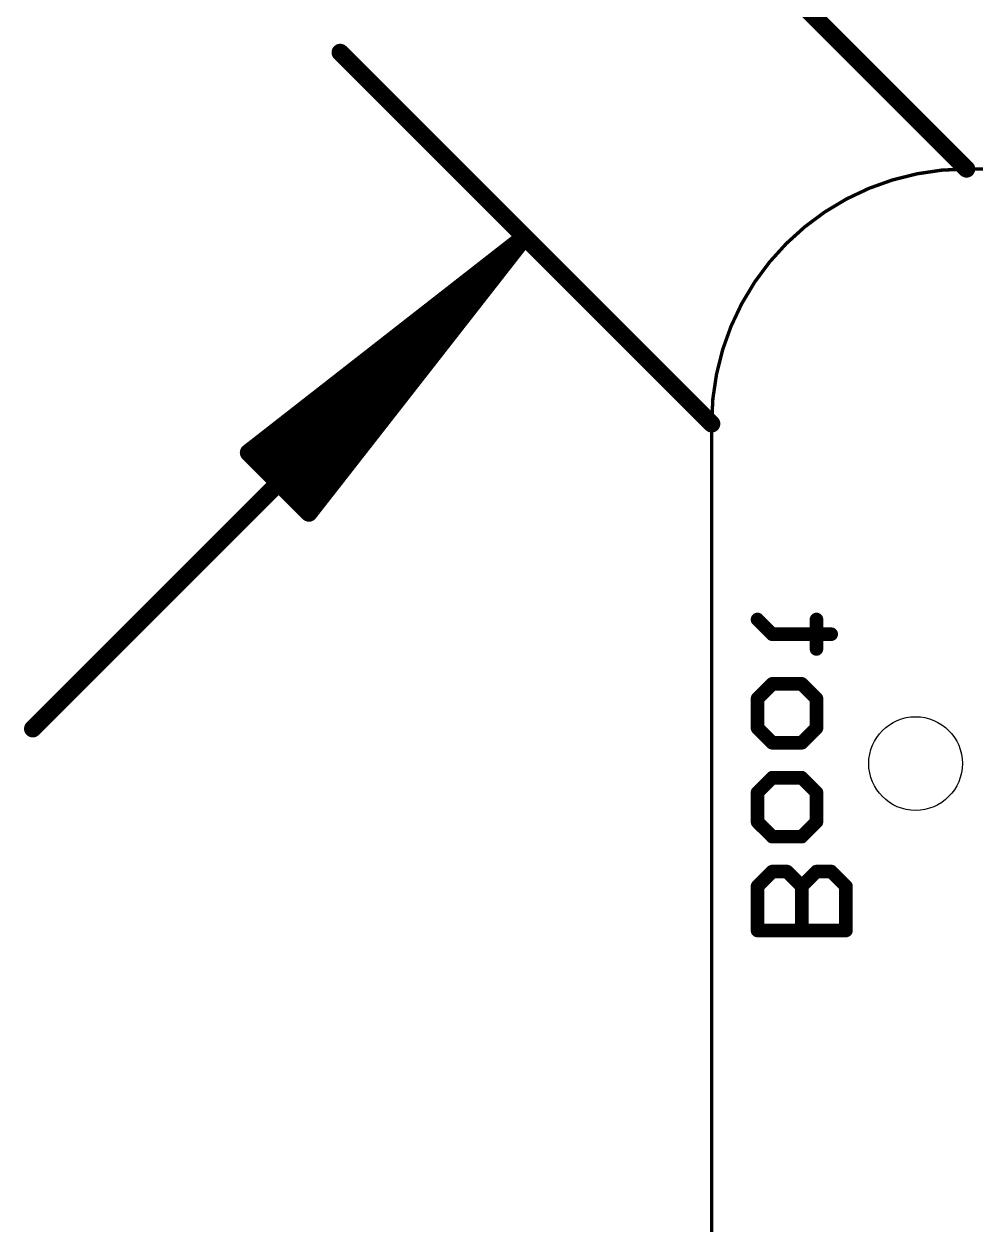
# Model space of a CAD drawing. Extents: x -16.1 to 14.1, y -11.4 to 17.9.
# Drawn here: x -16.06 to -8.95, y 3.15 to 12.13 of the extents above; entities that cross this region are included whole.
import ezdxf

# ---------------------------------------------------------------- set-up
doc = ezdxf.new("R2010")
doc.units = 0
doc.layers.add('20', color=213, linetype='CONTINUOUS')
doc.layers.add('26', color=140, linetype='CONTINUOUS')

msp = doc.modelspace()

# ---------------------------------------------------------------- linework, layer by layer
at = {"layer": '20'}
for points, const_width in [([(-9.017, 11.049), (-11.7929, 13.8249)], 0.13), ([(-10.922, 9.144), (-13.6979, 11.9199)], 0.13), ([(-9.017, 11.049), (8.128, 11.049)], 0.0254), ([(-12.319, 10.541), (-15.996, 6.864)], 0.13), ([(-12.319, 10.541), (-14.3832, 8.9283)], 0.13), ([(-12.319, 10.541), (-14.3413, 8.8864)], 0.13), ([(-12.319, 10.541), (-14.2494, 8.7944)], 0.13), ([(-14.0656, 8.6106), (-12.319, 10.541)], 0.13), ([(-13.9736, 8.5187), (-12.319, 10.541)], 0.13), ([(-13.9317, 8.4768), (-12.319, 10.541)], 0.13), ([(-10.922, 9.144), (-10.922, -4.826)], 0.0254), ([(-14.3832, 8.9283), (-13.9317, 8.4768)], 0.13)]:
    msp.add_lwpolyline(points, dxfattribs=dict(at, const_width=const_width))
for points, const_width in [([(-13.6749, 11.9428, 1), (-13.7208, 11.8969)], 0.065), ([(-9.017, 11.049, 0.4142), (-10.922, 9.144)], 0.0254), ([(-9.04, 11.026, 1), (-8.994, 11.072)], 0.065), ([(-9.017, 11.0554, 1), (-9.017, 11.0427)], 0.0127), ([(-9.017, 11.0427, 1), (-9.017, 11.0554)], 0.0127), ([(-12.2934, 10.521, 1), (-12.3446, 10.561)], 0.065), ([(-12.2938, 10.5204, 1), (-12.3442, 10.5616)], 0.065), ([(-12.2949, 10.5192, 1), (-12.3431, 10.5628)], 0.065), ([(-12.296, 10.518, 1), (-12.342, 10.564)], 0.065), ([(-12.2972, 10.5169, 1), (-12.3408, 10.5651)], 0.065), ([(-12.2984, 10.5158, 1), (-12.3396, 10.5662)], 0.065), ([(-12.299, 10.5154, 1), (-12.339, 10.5666)], 0.065), ([(-10.945, 9.121, 1), (-10.899, 9.167)], 0.065), ([(-10.9157, 9.144, 1), (-10.9284, 9.144)], 0.0127), ([(-10.9284, 9.144, 1), (-10.9157, 9.144)], 0.0127), ([(-14.3602, 8.9512, 1), (-14.4062, 8.9053)], 0.065), ([(-14.4032, 8.9539, 1), (-14.3632, 8.9027)], 0.065), ([(-14.3619, 8.9115, 1), (-14.3207, 8.8612)], 0.065), ([(-14.2712, 8.8185, 1), (-14.2276, 8.7703)], 0.065), ([(-14.0897, 8.6324, 1), (-14.0415, 8.5888)], 0.065), ([(-13.9988, 8.5393, 1), (-13.9485, 8.4981)], 0.065), ([(-13.9574, 8.4968, 1), (-13.9061, 8.4568)], 0.065), ([(-13.9547, 8.4538, 1), (-13.9088, 8.4998)], 0.065), ([(-16.0189, 6.887, 1), (-15.973, 6.8411)], 0.065)]:
    msp.add_lwpolyline(points, format="xyb", dxfattribs=dict(at, const_width=const_width))
msp.add_circle((-9.398, 6.604), 0.35, dxfattribs=at)
at = {"layer": '26', "const_width": 0.0508}
for points in [[(-10.5611, 7.699, 1), (-10.5971, 7.663)], [(-10.1131, 7.681, 1), (-10.1639, 7.681)], [(-10.4689, 7.5962, 1), (-10.4689, 7.5454)], [(-10.4869, 7.5529, 1), (-10.451, 7.5888)], [(-10.0283, 7.5454, 1), (-10.0283, 7.5962)], [(-10.1639, 7.4607, 1), (-10.1131, 7.4607)], [(-10.4689, 7.2251, 1), (-10.4689, 7.1743)], [(-10.451, 7.1817, 1), (-10.4869, 7.2176)], [(-10.2307, 7.2176, 1), (-10.2666, 7.1817)], [(-10.2486, 7.1743, 1), (-10.2486, 7.2251)], [(-10.5537, 7.0895, 1), (-10.6045, 7.0895)], [(-10.5971, 7.1075, 1), (-10.5611, 7.0716)], [(-10.1131, 7.0895, 1), (-10.1639, 7.0895)], [(-10.1564, 7.0716, 1), (-10.1205, 7.1075)], [(-10.5611, 6.8872, 1), (-10.5971, 6.8512)], [(-10.1205, 6.8512, 1), (-10.1564, 6.8872)], [(-10.6045, 6.8692, 1), (-10.5537, 6.8692)], [(-10.1639, 6.8692, 1), (-10.1131, 6.8692)], [(-10.4689, 6.7844, 1), (-10.4689, 6.7336)], [(-10.4869, 6.7411, 1), (-10.451, 6.777)], [(-10.2666, 6.777, 1), (-10.2307, 6.7411)], [(-10.2486, 6.7336, 1), (-10.2486, 6.7844)], [(-10.4689, 6.5234, 1), (-10.4689, 6.4726)], [(-10.451, 6.4801, 1), (-10.4869, 6.516)], [(-10.2307, 6.516, 1), (-10.2666, 6.4801)], [(-10.2486, 6.4726, 1), (-10.2486, 6.5234)], [(-10.5537, 6.3879, 1), (-10.6045, 6.3879)], [(-10.5971, 6.4058, 1), (-10.5611, 6.3699)], [(-10.1131, 6.3879, 1), (-10.1639, 6.3879)], [(-10.1564, 6.3699, 1), (-10.1205, 6.4058)], [(-10.5611, 6.1855, 1), (-10.5971, 6.1496)], [(-10.1205, 6.1496, 1), (-10.1564, 6.1855)], [(-10.6045, 6.1676, 1), (-10.5537, 6.1676)], [(-10.4689, 6.0828, 1), (-10.4689, 6.032)], [(-10.2486, 6.032, 1), (-10.2486, 6.0828)], [(-10.1639, 6.1676, 1), (-10.1131, 6.1676)], [(-10.4869, 6.0394, 1), (-10.451, 6.0754)], [(-10.2666, 6.0754, 1), (-10.2307, 6.0394)], [(-10.4689, 5.8218, 1), (-10.4689, 5.771)], [(-10.451, 5.7784, 1), (-10.4869, 5.8144)], [(-10.3408, 5.8144, 1), (-10.3767, 5.7784)], [(-10.3588, 5.771, 1), (-10.3588, 5.8218)], [(-10.1385, 5.8218, 1), (-10.1385, 5.771)], [(-10.1205, 5.7784, 1), (-10.1564, 5.8144)], [(-10.0103, 5.8144, 1), (-10.0463, 5.7784)], [(-10.0283, 5.771, 1), (-10.0283, 5.8218)], [(-10.5537, 5.6862, 1), (-10.6045, 5.6862)], [(-10.5971, 5.7042, 1), (-10.5611, 5.6683)], [(-10.2232, 5.6862, 1), (-10.274, 5.6862)], [(-10.2666, 5.7042, 1), (-10.2307, 5.6683)], [(-10.2666, 5.6683, 1), (-10.2307, 5.7042)], [(-9.8927, 5.6862, 1), (-9.9435, 5.6862)], [(-9.9361, 5.6683, 1), (-9.9002, 5.7042)], [(-10.5791, 5.3812, 1), (-10.5791, 5.3304)], [(-9.9181, 5.3304, 1), (-9.9181, 5.3812)], [(-10.6045, 5.3558, 1), (-10.5537, 5.3558)], [(-10.274, 5.3558, 1), (-10.2232, 5.3558)], [(-9.9435, 5.3558, 1), (-9.8927, 5.3558)]]:
    msp.add_lwpolyline(points, format="xyb", dxfattribs=at)
at = {"layer": '26', "const_width": 0.1016}
for points in [[(-10.4689, 7.5708), (-10.5791, 7.681)], [(-10.1385, 7.4607), (-10.1385, 7.681)], [(-10.0283, 7.5708), (-10.4689, 7.5708)], [(-10.5791, 7.0895), (-10.4689, 7.1997)], [(-10.4689, 7.1997), (-10.2486, 7.1997)], [(-10.2486, 7.1997), (-10.1385, 7.0895)], [(-10.5791, 6.8692), (-10.5791, 7.0895)], [(-10.1385, 7.0895), (-10.1385, 6.8692)], [(-10.4689, 6.759), (-10.5791, 6.8692)], [(-10.1385, 6.8692), (-10.2486, 6.759)], [(-10.2486, 6.759), (-10.4689, 6.759)], [(-10.5791, 6.3879), (-10.4689, 6.498)], [(-10.4689, 6.498), (-10.2486, 6.498)], [(-10.2486, 6.498), (-10.1385, 6.3879)], [(-10.5791, 6.1676), (-10.5791, 6.3879)], [(-10.1385, 6.3879), (-10.1385, 6.1676)], [(-10.4689, 6.0574), (-10.5791, 6.1676)], [(-10.1385, 6.1676), (-10.2486, 6.0574)], [(-10.2486, 6.0574), (-10.4689, 6.0574)], [(-10.4689, 5.7964), (-10.5791, 5.6862)], [(-10.3588, 5.7964), (-10.4689, 5.7964)], [(-10.2486, 5.6862), (-10.3588, 5.7964)], [(-10.1385, 5.7964), (-10.2486, 5.6862)], [(-10.0283, 5.7964), (-10.1385, 5.7964)], [(-9.9181, 5.6862), (-10.0283, 5.7964)], [(-10.5791, 5.6862), (-10.5791, 5.3558)], [(-10.2486, 5.3558), (-10.2486, 5.6862)], [(-9.9181, 5.3558), (-9.9181, 5.6862)], [(-10.5791, 5.3558), (-9.9181, 5.3558)]]:
    msp.add_lwpolyline(points, dxfattribs=at)

doc.saveas('drawing.dxf')
